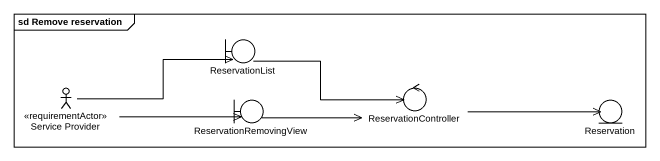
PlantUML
@startuml
mainframe sd Remove reservation
boundary ReservationList
actor "Service Provider" as Service_Provider <<requirementActor>>
boundary ReservationRemovingView
control ReservationController
entity Reservation
ReservationList -right-> ReservationController
Service_Provider -right-> ReservationList
Service_Provider -right-> ReservationRemovingView
ReservationRemovingView -right-> ReservationController
ReservationController -right-> Reservation
@enduml
